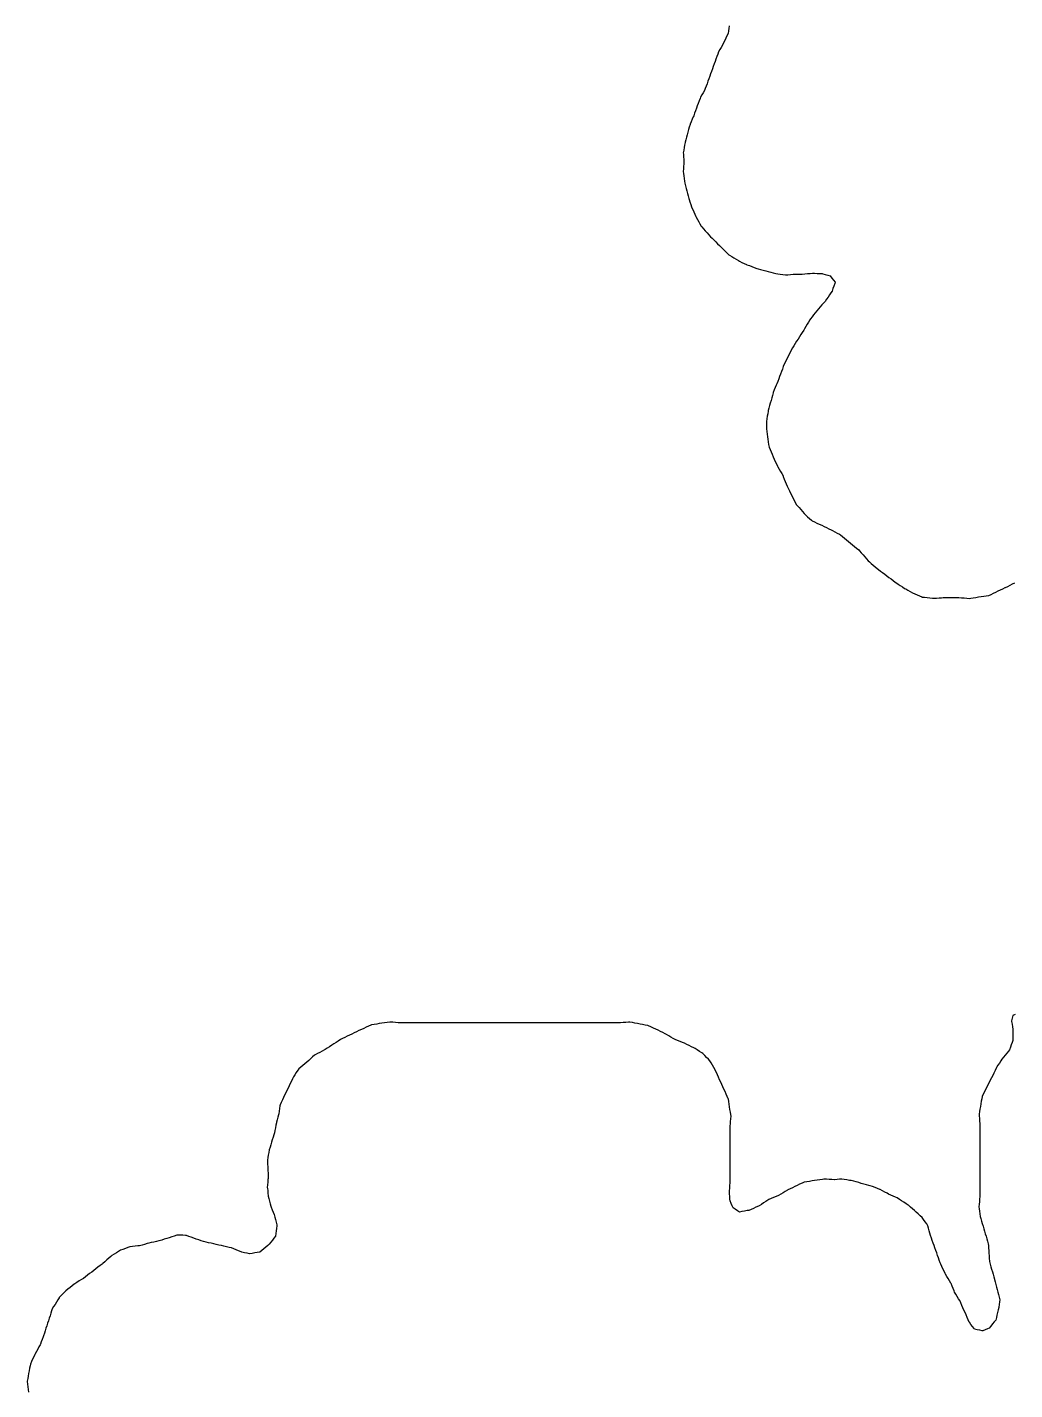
# Model space of a CAD drawing. Header units: millimetres. Extents: x 0 to 3094, y 578 to 2491.
# Drawn here: x 28 to 405, y 1274 to 1794 of the extents above; entities that cross this region are included whole.
import ezdxf

# ---------------------------------------------------------------- set-up
doc = ezdxf.new("R2010")
doc.units = ezdxf.units.MM
for name, color, linetype in [('ALL_ISLANDS', 7, 'Continuous'), ('OUTLINE_ISLAND_03', 7, 'Continuous'), ('OUTLINE_ISLAND_10', 7, 'Continuous')]:
    doc.layers.add(name, color=color, linetype=linetype)

msp = doc.modelspace()

# ---------------------------------------------------------------- linework, layer by layer
at = {"layer": 'ALL_ISLANDS'}
for points in [[(295.9025, 1794.917), (295.7569, 1793.9277), (295.6112, 1792.9384), (295.4656, 1791.949), (295.0665, 1791.1009), (294.6407, 1790.196), (294.215, 1789.2912), (293.7893, 1788.3863), (293.3081, 1787.5433), (292.8125, 1786.6747), (292.3168, 1785.8062), (291.8212, 1784.9377), (291.5244, 1784.1104), (291.1868, 1783.1692), (290.8491, 1782.2279), (290.5115, 1781.2866), (290.1738, 1780.3454), (289.8362, 1779.4041), (289.4985, 1778.4628), (289.1609, 1777.5216), (288.8232, 1776.5803), (288.4855, 1775.639), (288.1479, 1774.6978), (287.8102, 1773.7565), (287.4726, 1772.8152), (287.1349, 1771.8739), (286.7973, 1770.9327), (286.4177, 1770.2543), (285.9294, 1769.3816), (285.4412, 1768.5089), (284.9529, 1767.6362), (284.7814, 1767.1715), (284.4352, 1766.2334), (284.089, 1765.2952), (283.7428, 1764.357), (283.3966, 1763.4189), (283.0503, 1762.4807), (282.7041, 1761.5426), (282.3579, 1760.6044), (282.1613, 1760.138), (281.7727, 1759.2166), (281.3842, 1758.2951), (280.9957, 1757.3737), (280.9488, 1757.2048), (280.6815, 1756.2412), (280.4141, 1755.2776), (280.1468, 1754.314), (279.8794, 1753.3504), (279.6121, 1752.3868), (279.3448, 1751.4232), (279.0774, 1750.4596), (279.0665, 1750.3951), (278.8986, 1749.4093), (278.7308, 1748.4235), (278.563, 1747.4377), (278.3952, 1746.4518), (278.4335, 1745.8792), (278.5004, 1744.8815), (278.5672, 1743.8837), (278.6341, 1742.8859), (278.5852, 1742.2702), (278.506, 1741.2734), (278.4269, 1740.2765), (278.3477, 1739.2796), (278.4343, 1738.5886), (278.5586, 1737.5964), (278.6829, 1736.6041), (278.8072, 1735.6119), (279.0169, 1734.802), (279.2675, 1733.8339), (279.518, 1732.8658), (279.7686, 1731.8977), (280.0192, 1730.9296), (280.2698, 1729.9616), (280.5204, 1728.9935), (280.6376, 1728.63), (280.9445, 1727.6783), (281.2515, 1726.7265), (281.5584, 1725.7748), (281.5775, 1725.732), (281.9839, 1724.8183), (282.3902, 1723.9046), (282.7966, 1722.9909), (283.203, 1722.0771), (283.2962, 1721.9075), (283.7779, 1721.0311), (284.2595, 1720.1547), (284.7411, 1719.2783), (285.2227, 1718.402), (285.4415, 1718.1575), (286.1083, 1717.4122), (286.7751, 1716.667), (287.4419, 1715.9217), (288.1087, 1715.1765), (288.7755, 1714.4313), (289.3503, 1713.8681), (290.0646, 1713.1683), (290.7789, 1712.4685), (291.4933, 1711.7687), (292.2076, 1711.0688), (292.9219, 1710.369), (293.6362, 1709.6692), (294.3505, 1708.9694), (295.0649, 1708.2696), (295.7792, 1707.5698), (296.0134, 1707.4237), (296.862, 1706.8945), (297.7105, 1706.3653), (298.559, 1705.8361), (299.4075, 1705.307), (299.8648, 1705.0821), (300.7621, 1704.6408), (301.6595, 1704.1995), (302.5569, 1703.7583), (302.6651, 1703.719), (303.6052, 1703.3783), (304.5454, 1703.0375), (305.4855, 1702.6967), (306.4257, 1702.356), (306.9266, 1702.2218), (307.8925, 1701.9629), (308.8584, 1701.7041), (309.8244, 1701.4453), (310.7903, 1701.1865), (311.7562, 1700.9277), (312.7221, 1700.6688), (313.6881, 1700.41), (314.4261, 1700.2986), (315.4149, 1700.1493), (316.4037, 1699.9999), (317.3925, 1699.8506), (318.3202, 1699.9347), (319.3161, 1700.0249), (320.312, 1700.1152), (320.6335, 1700.1199), (321.6334, 1700.1344), (322.6333, 1700.149), (323.6332, 1700.1635), (323.751, 1700.1729), (324.7478, 1700.2517), (325.7447, 1700.3305), (326.7416, 1700.4094), (327.7385, 1700.4882), (328.4334, 1700.466), (329.4329, 1700.4341), (330.4324, 1700.4022), (331.4318, 1700.3703), (331.6137, 1700.3156), (332.5714, 1700.028), (333.5292, 1699.7403), (334.4869, 1699.4527), (334.4946, 1699.4432), (335.1217, 1698.6642), (335.7487, 1697.8853), (336.3758, 1697.1063), (336.1679, 1696.5131), (335.8372, 1695.5694), (335.5064, 1694.6257), (335.1756, 1693.682), (334.7484, 1693.0506), (334.1879, 1692.2224), (333.6275, 1691.3943), (333.067, 1690.5661), (332.5066, 1689.7379), (331.9549, 1689.1221), (331.2877, 1688.3772), (330.6204, 1687.6324), (329.9532, 1686.8876), (329.2859, 1686.1427), (328.7402, 1685.4291), (328.1327, 1684.6348), (327.5253, 1683.8404), (326.9178, 1683.046), (326.7323, 1682.7346), (326.2205, 1681.8755), (325.7088, 1681.0163), (325.197, 1680.1572), (324.6852, 1679.2981), (324.3251, 1678.7363), (323.7854, 1677.8944), (323.2457, 1677.0525), (322.7061, 1676.2106), (322.1664, 1675.3687), (321.6267, 1674.5269), (321.0871, 1673.685), (320.5474, 1672.8431), (320.0077, 1672.0012), (319.5831, 1671.1533), (319.1352, 1670.2592), (318.6874, 1669.3651), (318.2396, 1668.471), (317.7918, 1667.5769), (317.3439, 1666.6827), (316.8961, 1665.7886), (316.8928, 1665.7798), (316.5432, 1664.8429), (316.1935, 1663.906), (315.8439, 1662.9691), (315.4943, 1662.0322), (315.1447, 1661.0953), (314.795, 1660.1584), (314.4454, 1659.2215), (314.0958, 1658.2846), (313.8878, 1657.7924), (313.4987, 1656.8713), (313.1095, 1655.9501), (312.7203, 1655.0289), (312.6586, 1654.8058), (312.3921, 1653.842), (312.1256, 1652.8782), (311.859, 1651.9144), (311.5925, 1650.9505), (311.3259, 1649.9867), (311.0594, 1649.0229), (310.7928, 1648.0591), (310.7635, 1647.8839), (310.5984, 1646.8977), (310.4333, 1645.9114), (310.2682, 1644.9251), (310.1032, 1643.9388), (310.096, 1643.1414), (310.087, 1642.1415), (310.0781, 1641.1415), (310.0882, 1641.0722), (310.2329, 1640.0827), (310.3775, 1639.0932), (310.5222, 1638.1038), (310.6669, 1637.1143), (310.8115, 1636.1248), (310.9562, 1635.1353), (311.1009, 1634.1458), (311.1011, 1634.1453), (311.5005, 1633.2285), (311.8999, 1632.3118), (312.2992, 1631.395), (312.6986, 1630.4782), (313.098, 1629.5614), (313.4974, 1628.6446), (313.8967, 1627.7278), (314.2961, 1626.811), (314.4112, 1626.6154), (314.9183, 1625.7536), (315.4254, 1624.8917), (315.9325, 1624.0298), (316.4396, 1623.1679), (316.5581, 1622.8793), (316.9381, 1621.9543), (317.3181, 1621.0293), (317.6981, 1620.1043), (318.0781, 1619.1793), (318.4606, 1618.4118), (318.9067, 1617.5168), (319.3528, 1616.6218), (319.7989, 1615.7268), (320.245, 1614.8319), (320.6911, 1613.9369), (321.1372, 1613.0419), (321.5833, 1612.1469), (321.8827, 1611.8075), (322.5443, 1611.0577), (323.2059, 1610.3078), (323.8674, 1609.5579), (324.529, 1608.8081), (325.0843, 1608.2785), (325.808, 1607.5884), (326.5317, 1606.8983), (327.2554, 1606.2081), (327.5947, 1606.0442), (328.495, 1605.6091), (329.3954, 1605.174), (330.2958, 1604.7388), (331.1962, 1604.3037), (332.0966, 1603.8686), (332.9969, 1603.4335), (333.8973, 1602.9984), (334.7977, 1602.5633), (335.3898, 1602.255), (336.2768, 1601.7933), (337.1638, 1601.3315), (338.0508, 1600.8697), (338.3255, 1600.6473), (339.1026, 1600.018), (339.8797, 1599.3886), (340.6569, 1598.7593), (341.434, 1598.13), (342.2111, 1597.5006), (342.9882, 1596.8713), (343.7654, 1596.2419), (344.5425, 1595.6126), (345.3196, 1594.9833), (345.6715, 1594.5768), (346.3259, 1593.8207), (346.9804, 1593.0646), (347.6348, 1592.3085), (348.2893, 1591.5524), (348.9438, 1590.7964), (349.3938, 1590.4013), (350.1453, 1589.7416), (350.8968, 1589.0819), (351.6484, 1588.4222), (352.3999, 1587.7625), (352.8457, 1587.4306), (353.6479, 1586.8335), (354.4501, 1586.2364), (355.2522, 1585.6393), (356.0544, 1585.0421), (356.8565, 1584.445), (357.6587, 1583.8479), (358.4608, 1583.2508), (359.263, 1582.6537), (359.5487, 1582.4603), (360.3769, 1581.8998), (361.2051, 1581.3394), (362.0333, 1580.7789), (362.8614, 1580.2184), (363.2585, 1580.0035), (364.138, 1579.5275), (365.0174, 1579.0515), (365.8968, 1578.5755), (366.7763, 1578.0995), (367.625, 1577.734), (368.5435, 1577.3384), (369.4619, 1576.9429), (369.4727, 1576.9415), (370.4649, 1576.8164), (371.457, 1576.6914), (372.4492, 1576.5663), (373.4413, 1576.4412), (373.98, 1576.4788), (374.9776, 1576.5485), (375.9751, 1576.6182), (376.9727, 1576.6879), (377.5193, 1576.6902), (378.5193, 1576.6944), (379.5193, 1576.6986), (380.5193, 1576.7028), (381.5192, 1576.7071), (382.5192, 1576.7113), (383.5192, 1576.7155), (383.5586, 1576.7126), (384.5559, 1576.6388), (385.5532, 1576.5651), (386.5505, 1576.4914), (387.5477, 1576.4176), (388.081, 1576.4987), (389.0697, 1576.6489), (390.0583, 1576.7991), (391.047, 1576.9493), (392.0356, 1577.0996), (393.0243, 1577.2498), (394.013, 1577.4), (395.0016, 1577.5502), (395.8505, 1577.9521), (396.7543, 1578.38), (397.6581, 1578.8079), (398.5619, 1579.2359), (399.4657, 1579.6638), (400.3696, 1580.0917), (401.2734, 1580.5196), (401.3331, 1580.5506), (402.2209, 1581.0108), (403.1087, 1581.4711), (403.9965, 1581.9314), (404.8842, 1582.3916)], [(405.0767, 1417.6483), (404.1399, 1417.2984), (404.1165, 1417.2063), (403.8696, 1416.2372), (403.6227, 1415.2682), (403.6798, 1414.9315), (403.8468, 1413.9456), (404.0139, 1412.9596), (404.1809, 1411.9737), (404.1778, 1411.6867), (404.1671, 1410.6867), (404.1564, 1409.6868), (404.1457, 1408.6868), (404.135, 1407.6869), (403.8947, 1407.0077), (403.5612, 1406.0649), (403.2277, 1405.1222), (402.8942, 1404.1794), (402.4622, 1403.6512), (401.8292, 1402.8771), (401.1961, 1402.103), (400.5631, 1401.3289), (399.93, 1400.5548), (399.5362, 1399.9294), (399.0033, 1399.0832), (398.4703, 1398.2371), (397.9374, 1397.3909), (397.7893, 1397.0941), (397.3428, 1396.1993), (396.8962, 1395.3046), (396.4497, 1394.4098), (396.0031, 1393.515), (395.5566, 1392.6203), (395.1101, 1391.7255), (394.6635, 1390.8307), (394.217, 1389.936), (393.7705, 1389.0412), (393.3239, 1388.1465), (392.8774, 1387.2517), (392.4309, 1386.3569), (392.2829, 1385.4964), (392.1135, 1384.5108), (391.944, 1383.5253), (391.7746, 1382.5397), (391.6052, 1381.5542), (391.4357, 1380.5687), (391.2663, 1379.5831), (391.3072, 1378.9847), (391.3754, 1377.9871), (391.4436, 1376.9894), (391.5118, 1375.9917), (391.5123, 1375.3229), (391.5131, 1374.3229), (391.5139, 1373.3229), (391.5147, 1372.3229), (391.5155, 1371.3229), (391.5163, 1370.3229), (391.5171, 1369.3229), (391.5179, 1368.3229), (391.5187, 1367.3229), (391.5194, 1366.3229), (391.5202, 1365.3229), (391.521, 1364.3229), (391.5218, 1363.3229), (391.5226, 1362.3229), (391.5234, 1361.3229), (391.5242, 1360.3229), (391.525, 1359.3229), (391.5258, 1358.3229), (391.5266, 1357.3229), (391.5274, 1356.3229), (391.5282, 1355.3229), (391.5289, 1354.3229), (391.5297, 1353.3229), (391.5305, 1352.3229), (391.5313, 1351.3229), (391.5321, 1350.3229), (391.5329, 1349.3229), (391.5337, 1348.3229), (391.5246, 1348.2036), (391.4488, 1347.2065), (391.3729, 1346.2093), (391.2971, 1345.2122), (391.2213, 1344.2151), (391.3085, 1343.5211), (391.4332, 1342.5289), (391.5579, 1341.5367), (391.6827, 1340.5446), (391.924, 1339.7376), (392.2105, 1338.7795), (392.4969, 1337.8215), (392.7834, 1336.8634), (393.0699, 1335.9053), (393.3564, 1334.9472), (393.6429, 1333.9891), (393.9294, 1333.031), (394.2159, 1332.073), (394.5024, 1331.1149), (394.7889, 1330.1568), (394.8265, 1329.524), (394.886, 1328.5258), (394.9454, 1327.5275), (395.0048, 1326.5293), (395.0642, 1325.5311), (395.1236, 1324.5328), (395.1831, 1323.5346), (395.242, 1323.3275), (395.5157, 1322.3657), (395.7894, 1321.4038), (396.063, 1320.442), (396.3367, 1319.4802), (396.6104, 1318.5184), (396.8841, 1317.5565), (397.1578, 1316.5947), (397.1747, 1316.5306), (397.4304, 1315.5638), (397.6861, 1314.5971), (397.9417, 1313.6303), (398.1974, 1312.6635), (398.4531, 1311.6968), (398.7087, 1310.73), (398.9644, 1309.7632), (399.2201, 1308.7965), (399.1152, 1307.9629), (398.9905, 1306.9707), (398.8657, 1305.9785), (398.8339, 1305.8532), (398.588, 1304.8839), (398.3421, 1303.9146), (398.0962, 1302.9453), (397.8503, 1301.976), (397.6044, 1301.0067), (397.0277, 1300.3082), (396.391, 1299.5372), (395.7542, 1298.7661), (395.1175, 1297.995), (394.5305, 1297.7192), (393.6254, 1297.294), (392.7203, 1296.8687), (392.4796, 1296.9219), (391.5031, 1297.1375), (390.5267, 1297.3531), (389.5502, 1297.5687), (389.3806, 1297.7912), (388.7744, 1298.5865), (388.1682, 1299.3818), (387.562, 1300.1771), (387.5329, 1300.2427), (387.1275, 1301.1568), (386.7221, 1302.071), (386.3166, 1302.9851), (385.9112, 1303.8992), (385.5058, 1304.8134), (385.1004, 1305.7275), (384.695, 1306.6416), (384.2896, 1307.5557), (383.8842, 1308.4699), (383.461, 1309.1626), (382.9397, 1310.016), (382.4184, 1310.8694), (381.8971, 1311.7227), (381.7175, 1312.1642), (381.3407, 1313.0905), (380.9639, 1314.0168), (380.5871, 1314.9431), (380.4933, 1315.1043), (379.9905, 1315.9687), (379.4877, 1316.8331), (378.9849, 1317.6975), (378.4821, 1318.5618), (378.3786, 1318.7718), (377.9365, 1319.6688), (377.4944, 1320.5657), (377.0523, 1321.4627), (376.6103, 1322.3597), (376.4221, 1322.8907), (376.0881, 1323.8333), (375.7541, 1324.7759), (375.4201, 1325.7184), (375.0862, 1326.661), (374.7522, 1327.6036), (374.4182, 1328.5462), (374.0842, 1329.4887), (373.7502, 1330.4313), (373.4162, 1331.3739), (373.0822, 1332.3165), (372.7482, 1333.2591), (372.5142, 1334.1501), (372.2602, 1335.1173), (372.0062, 1336.0845), (371.7522, 1337.0517), (371.2641, 1337.7477), (370.69, 1338.5665), (370.1159, 1339.3853), (369.5417, 1340.204), (368.8082, 1340.8545), (368.06, 1341.518), (367.3117, 1342.1815), (366.5635, 1342.8449), (365.8153, 1343.5084), (365.0671, 1344.1719), (364.3189, 1344.8354), (364.2283, 1344.8943), (363.3897, 1345.439), (362.5511, 1345.9838), (361.7125, 1346.5286), (360.874, 1347.0734), (360.0354, 1347.6182), (359.3904, 1347.9039), (358.4761, 1348.309), (357.5618, 1348.714), (356.6475, 1349.1191), (356.1436, 1349.4007), (355.2706, 1349.8884), (354.3977, 1350.3762), (353.5247, 1350.864), (353.4368, 1350.8969), (352.5003, 1351.2477), (351.5639, 1351.5985), (350.6274, 1351.9493), (349.691, 1352.3001), (349.2251, 1352.4255), (348.2595, 1352.6854), (347.2938, 1352.9453), (346.3282, 1353.2052), (345.3626, 1353.4652), (344.3969, 1353.7251), (343.4313, 1353.985), (342.4657, 1354.2449), (341.7986, 1354.347), (340.8101, 1354.4984), (339.8216, 1354.6498), (338.8332, 1354.8012), (338.047, 1354.7373), (337.0503, 1354.6562), (336.0536, 1354.5752), (336.0135, 1354.5775), (335.0151, 1354.6349), (334.0168, 1354.6924), (333.0184, 1354.7498), (332.0201, 1354.8073), (331.4775, 1354.7242), (330.4891, 1354.5728), (329.5006, 1354.4213), (328.5121, 1354.2699), (327.5237, 1354.1185), (326.5352, 1353.967), (325.5467, 1353.8156), (324.5583, 1353.6642), (323.6943, 1353.2544), (322.7907, 1352.8259), (321.8872, 1352.3975), (320.9836, 1351.969), (320.0801, 1351.5405), (319.1765, 1351.112), (318.273, 1350.6835), (318.1864, 1350.6323), (317.3258, 1350.1229), (316.4653, 1349.6135), (315.6047, 1349.1042), (314.7442, 1348.5948), (314.6914, 1348.5726), (313.7695, 1348.185), (312.8477, 1347.7975), (311.9258, 1347.4099), (311.004, 1347.0223), (310.7127, 1346.8267), (309.8826, 1346.2691), (309.0524, 1345.7116), (308.2223, 1345.154), (307.3922, 1344.5964), (307.0415, 1344.4476), (306.1209, 1344.0571), (305.2003, 1343.6666), (304.2797, 1343.2761), (303.3591, 1342.8855), (302.7423, 1342.7773), (301.7573, 1342.6045), (300.7724, 1342.4317), (299.7874, 1342.2588), (299.0668, 1342.7395), (298.2349, 1343.2945), (297.403, 1343.8494), (297.0507, 1344.657), (296.6507, 1345.5735), (296.2508, 1346.4901), (296.2059, 1347.1824), (296.1412, 1348.1803), (296.0765, 1349.1782), (296.0118, 1350.1761), (296.0253, 1350.3801), (296.0909, 1351.3779), (296.1566, 1352.3758), (296.2223, 1353.3736), (296.288, 1354.3714), (296.2883, 1355.2452), (296.2887, 1356.2452), (296.2891, 1357.2452), (296.2895, 1358.2452), (296.2899, 1359.2452), (296.2903, 1360.2452), (296.2907, 1361.2452), (296.2911, 1362.2452), (296.2915, 1363.2452), (296.2918, 1364.2452), (296.2922, 1365.2452), (296.2926, 1366.2452), (296.293, 1367.2452), (296.2934, 1368.2452), (296.2938, 1369.2452), (296.2942, 1370.2452), (296.2946, 1371.2452), (296.295, 1372.2452), (296.2954, 1373.2452), (296.2957, 1374.2452), (296.2961, 1375.2452), (296.3457, 1375.827), (296.4306, 1376.8234), (296.5156, 1377.8198), (296.6005, 1378.8162), (296.5052, 1379.435), (296.3529, 1380.4233), (296.2007, 1381.4117), (296.0485, 1382.4), (295.8962, 1383.3884), (295.744, 1384.3767), (295.5917, 1385.3651), (295.5458, 1385.4664), (295.1333, 1386.3774), (294.7208, 1387.2883), (294.3082, 1388.1992), (293.8957, 1389.1102), (293.4831, 1390.0211), (293.0706, 1390.932), (292.658, 1391.843), (292.2455, 1392.7539), (291.8329, 1393.6649), (291.4204, 1394.5758), (291.0078, 1395.4867), (290.5953, 1396.3977), (290.5143, 1396.5375), (290.0131, 1397.4028), (289.5119, 1398.2682), (289.0107, 1399.1335), (288.5095, 1399.9988), (287.9616, 1400.5611), (287.2638, 1401.2774), (286.5659, 1401.9936), (285.8681, 1402.7099), (285.4165, 1403.0039), (284.5785, 1403.5495), (283.7404, 1404.0952), (282.9024, 1404.6408), (282.4118, 1404.883), (281.5151, 1405.3257), (280.6184, 1405.7684), (279.7218, 1406.2111), (278.8251, 1406.6538), (278.0644, 1406.9475), (277.1315, 1407.3076), (276.1986, 1407.6677), (275.2656, 1408.0277), (274.5342, 1408.4744), (273.6807, 1408.9955), (272.8272, 1409.5166), (271.9737, 1410.0377), (271.4623, 1410.2847), (270.5618, 1410.7195), (269.6613, 1411.1543), (268.7608, 1411.5892), (267.8603, 1412.024), (266.9597, 1412.4588), (266.0592, 1412.8937), (265.1587, 1413.3285), (264.8402, 1413.3896), (263.8581, 1413.5779), (262.876, 1413.7662), (261.8939, 1413.9546), (260.9118, 1414.1429), (259.9297, 1414.3312), (258.9475, 1414.5195), (257.9654, 1414.7079), (257.4448, 1414.6759), (256.4467, 1414.6145), (255.4486, 1414.5531), (254.4505, 1414.4918), (253.9336, 1414.4916), (252.9336, 1414.4912), (251.9336, 1414.4909), (250.9336, 1414.4906), (249.9336, 1414.4902), (248.9336, 1414.4899), (247.9336, 1414.4895), (246.9336, 1414.4892), (245.9336, 1414.4888), (244.9336, 1414.4885), (243.9336, 1414.4881), (242.9336, 1414.4878), (241.9336, 1414.4874), (240.9336, 1414.4871), (239.9336, 1414.4867), (238.9336, 1414.4864), (237.9336, 1414.486), (236.9336, 1414.4857), (235.9336, 1414.4853), (234.9336, 1414.485), (233.9336, 1414.4846), (232.9336, 1414.4843), (231.9336, 1414.4839), (230.9336, 1414.4836), (229.9336, 1414.4832), (228.9336, 1414.4829), (227.9336, 1414.4825), (226.9336, 1414.4822), (225.9336, 1414.4818), (224.9336, 1414.4815), (223.9336, 1414.4811), (222.9336, 1414.4808), (221.9336, 1414.4805), (220.9336, 1414.4801), (219.9336, 1414.4798), (218.9336, 1414.4794), (217.9336, 1414.4791), (216.9336, 1414.4787), (215.9336, 1414.4784), (214.9336, 1414.478), (213.9336, 1414.4777), (212.9336, 1414.4773), (211.9336, 1414.477), (210.9336, 1414.4766), (209.9336, 1414.4763), (208.9336, 1414.4759), (207.9336, 1414.4756), (206.9336, 1414.4752), (205.9336, 1414.4749), (204.9336, 1414.4745), (203.9336, 1414.4742), (202.9336, 1414.4738), (201.9336, 1414.4735), (200.9336, 1414.4731), (199.9336, 1414.4728), (198.9336, 1414.4724), (197.9336, 1414.4721), (196.9336, 1414.4717), (195.9336, 1414.4714), (194.9336, 1414.471), (193.9336, 1414.4707), (192.9336, 1414.4704), (191.9336, 1414.47), (190.9336, 1414.4697), (189.9336, 1414.4693), (188.9336, 1414.469), (187.9336, 1414.4686), (186.9336, 1414.4683), (185.9336, 1414.4679), (184.9336, 1414.4676), (183.9336, 1414.4672), (182.9336, 1414.4669), (181.9336, 1414.4665), (180.9336, 1414.4662), (179.9336, 1414.4658), (178.9336, 1414.4655), (177.9336, 1414.4651), (176.9336, 1414.4648), (175.9336, 1414.4644), (174.9336, 1414.4641), (173.9336, 1414.4637), (172.9336, 1414.4634), (171.9336, 1414.463), (170.9336, 1414.4627), (169.9336, 1414.4623), (169.5563, 1414.4929), (168.5596, 1414.5735), (167.5628, 1414.6541), (166.5661, 1414.7348), (166.3521, 1414.7044), (165.362, 1414.5638), (164.3719, 1414.4233), (163.3818, 1414.2827), (162.3918, 1414.1421), (161.4017, 1414.0016), (160.4116, 1413.861), (159.4215, 1413.7204), (159.1486, 1413.592), (158.2438, 1413.1662), (157.339, 1412.7404), (156.4341, 1412.3146), (155.5293, 1411.8888), (154.6245, 1411.463), (153.7197, 1411.0372), (152.8149, 1410.6114), (151.9101, 1410.1856), (151.0052, 1409.7598), (150.1004, 1409.334), (149.1956, 1408.9082), (148.2908, 1408.4824), (147.5811, 1408.0286), (146.7387, 1407.4898), (145.8962, 1406.9511), (145.0537, 1406.4124), (144.2112, 1405.8737), (143.3687, 1405.3349), (142.5263, 1404.7962), (141.6838, 1404.2575), (141.4201, 1404.1158), (140.5392, 1403.6425), (139.6583, 1403.1692), (138.7774, 1402.6958), (137.8966, 1402.2225), (137.711, 1402.0648), (136.9492, 1401.417), (136.1873, 1400.7693), (135.4255, 1400.1215), (134.6636, 1399.4737), (133.9018, 1398.826), (133.14, 1398.1782), (132.3781, 1397.5305), (131.6163, 1396.8827), (131.2607, 1396.3359), (130.7155, 1395.4976), (130.1704, 1394.6593), (129.6252, 1393.8209), (129.289, 1393.1204), (128.8564, 1392.2188), (128.4238, 1391.3172), (127.9912, 1390.4156), (127.5586, 1389.5141), (127.126, 1388.6125), (126.6934, 1387.7109), (126.2607, 1386.8093), (125.8281, 1385.9077), (125.3955, 1385.0062), (124.9629, 1384.1046), (124.5303, 1383.203), (124.4657, 1382.7477), (124.3252, 1381.7576), (124.1847, 1380.7675), (124.0442, 1379.7774), (123.9403, 1379.3856), (123.684, 1378.419), (123.4278, 1377.4524), (123.1715, 1376.4858), (123.142, 1376.3417), (122.9415, 1375.362), (122.741, 1374.3823), (122.5406, 1373.4026), (122.3401, 1372.4229), (122.1341, 1371.7484), (121.842, 1370.792), (121.55, 1369.8356), (121.2579, 1368.8792), (120.9658, 1367.9228), (120.6737, 1366.9664), (120.3816, 1366.01), (120.377, 1365.9836), (120.2029, 1364.9989), (120.0288, 1364.0141), (119.8547, 1363.0294), (119.6806, 1362.0447), (119.7115, 1361.5459), (119.7733, 1360.5479), (119.8351, 1359.5498), (119.8968, 1358.5517), (119.9006, 1358.0796), (119.9087, 1357.0797), (119.9167, 1356.0797), (119.9248, 1355.0797), (119.8912, 1354.6634), (119.8109, 1353.6667), (119.7305, 1352.6699), (119.6502, 1351.6731), (119.6812, 1351.3802), (119.7863, 1350.3857), (119.8914, 1349.3913), (119.9965, 1348.3968), (120.0063, 1348.3575), (120.2464, 1347.3868), (120.4866, 1346.4161), (120.7267, 1345.4453), (120.9669, 1344.4746), (121.1256, 1344.0815), (121.5, 1343.1542), (121.8744, 1342.2269), (122.2488, 1341.2997), (122.2533, 1341.2834), (122.5158, 1340.3185), (122.7784, 1339.3536), (123.041, 1338.3887), (123.3036, 1337.4238), (123.2551, 1337.0102), (123.1387, 1336.017), (123.0223, 1335.0238), (122.906, 1334.0306), (122.7896, 1333.0374), (122.1937, 1332.2849), (121.5728, 1331.501), (120.952, 1330.7171), (120.3311, 1329.9332), (119.8513, 1329.5349), (119.0819, 1328.8962), (118.3124, 1328.2574), (117.543, 1327.6187), (116.7736, 1326.98), (115.8348, 1326.8111), (114.8506, 1326.6341), (113.8664, 1326.4571), (112.8822, 1326.28), (111.9165, 1326.5091), (110.9435, 1326.7399), (109.9705, 1326.9707), (109.6366, 1327.1043), (108.708, 1327.4755), (107.7795, 1327.8468), (106.851, 1328.218), (105.9224, 1328.5893), (105.0542, 1328.7837), (104.0783, 1329.0022), (103.1025, 1329.2207), (102.1267, 1329.4393), (101.1508, 1329.6578), (100.175, 1329.8763), (99.1992, 1330.0948), (98.2233, 1330.3133), (97.2475, 1330.5318), (96.2717, 1330.7503), (95.2958, 1330.9688), (94.4095, 1331.2844), (93.4674, 1331.6198), (92.5254, 1331.9553), (91.5833, 1332.2907), (90.6412, 1332.6261), (89.6992, 1332.9616), (88.7571, 1333.297), (88.3665, 1333.3165), (87.3678, 1333.3662), (86.369, 1333.416), (85.3703, 1333.4657), (85.0989, 1333.3789), (84.1464, 1333.0744), (83.1939, 1332.7698), (82.2414, 1332.4653), (81.2889, 1332.1608), (80.3364, 1331.8562), (79.3839, 1331.5517), (78.4314, 1331.2471), (78.3056, 1331.2201), (77.3279, 1331.0098), (76.3503, 1330.7995), (75.3727, 1330.5892), (74.395, 1330.3789), (73.7482, 1330.1979), (72.7852, 1329.9284), (71.8222, 1329.659), (70.8592, 1329.3895), (70.1876, 1329.3155), (69.1937, 1329.2059), (68.1997, 1329.0963), (67.2057, 1328.9868), (66.443, 1328.7065), (65.5043, 1328.3617), (64.5657, 1328.0168), (63.627, 1327.672), (62.896, 1327.2262), (62.0422, 1326.7056), (61.1884, 1326.185), (60.3346, 1325.6644), (59.9084, 1325.2907), (59.1564, 1324.6314), (58.4045, 1323.9722), (57.6526, 1323.3129), (56.9007, 1322.6537), (56.5964, 1322.4197), (55.8037, 1321.8101), (55.011, 1321.2005), (54.2183, 1320.5909), (53.4255, 1319.9813), (52.6328, 1319.3717), (51.8401, 1318.7621), (51.0474, 1318.1525), (50.2547, 1317.5429), (49.462, 1316.9333), (48.6943, 1316.4636), (47.8413, 1315.9416), (46.9883, 1315.4197), (46.1353, 1314.8977), (45.9178, 1314.7246), (45.1354, 1314.1019), (44.3529, 1313.4792), (43.5705, 1312.8565), (42.788, 1312.2338), (42.3524, 1311.7831), (41.6574, 1311.0642), (40.9623, 1310.3452), (40.2673, 1309.6262), (40.2153, 1309.5428), (39.6866, 1308.694), (39.1579, 1307.8452), (38.6291, 1306.9964), (38.1004, 1306.1476), (37.5717, 1305.2988), (37.3313, 1304.5537), (37.0242, 1303.602), (36.7171, 1302.6503), (36.41, 1301.6986), (36.1029, 1300.7469), (35.7958, 1299.7953), (35.4887, 1298.8436), (35.1816, 1297.8919), (34.8745, 1296.9402), (34.5674, 1295.9886), (34.2603, 1295.0369), (34.0957, 1294.5965), (33.7457, 1293.6597), (33.3957, 1292.723), (33.0457, 1291.7862), (32.9672, 1291.6397), (32.495, 1290.7582), (32.0229, 1289.8766), (31.5508, 1288.9951), (31.0786, 1288.1136), (30.9568, 1287.8626), (30.5202, 1286.9629), (30.0837, 1286.0632), (29.6471, 1285.1636), (29.2105, 1284.2639), (29.0949, 1283.6224), (28.9176, 1282.6382), (28.7402, 1281.6541), (28.5629, 1280.6699), (28.3855, 1279.6858), (28.2082, 1278.7016), (28.0308, 1277.7175), (28.0506, 1277.5534), (28.1702, 1276.5606), (28.2897, 1275.5678), (28.4093, 1274.575), (28.5289, 1273.5821)]]:
    msp.add_lwpolyline(points, dxfattribs=at)
at = {"layer": 'OUTLINE_ISLAND_03'}
msp.add_lwpolyline([(405.0767, 1417.6483), (404.1399, 1417.2984), (404.1165, 1417.2063), (403.8696, 1416.2372), (403.6227, 1415.2682), (403.6798, 1414.9315), (403.8468, 1413.9456), (404.0139, 1412.9596), (404.1809, 1411.9737), (404.1778, 1411.6867), (404.1671, 1410.6867), (404.1564, 1409.6868), (404.1457, 1408.6868), (404.135, 1407.6869), (403.8947, 1407.0077), (403.5612, 1406.0649), (403.2277, 1405.1222), (402.8942, 1404.1794), (402.4622, 1403.6512), (401.8292, 1402.8771), (401.1961, 1402.103), (400.5631, 1401.3289), (399.93, 1400.5548), (399.5362, 1399.9294), (399.0033, 1399.0832), (398.4703, 1398.2371), (397.9374, 1397.3909), (397.7893, 1397.0941), (397.3428, 1396.1993), (396.8962, 1395.3046), (396.4497, 1394.4098), (396.0031, 1393.515), (395.5566, 1392.6203), (395.1101, 1391.7255), (394.6635, 1390.8307), (394.217, 1389.936), (393.7705, 1389.0412), (393.3239, 1388.1465), (392.8774, 1387.2517), (392.4309, 1386.3569), (392.2829, 1385.4964), (392.1135, 1384.5108), (391.944, 1383.5253), (391.7746, 1382.5397), (391.6052, 1381.5542), (391.4357, 1380.5687), (391.2663, 1379.5831), (391.3072, 1378.9847), (391.3754, 1377.9871), (391.4436, 1376.9894), (391.5118, 1375.9917), (391.5123, 1375.3229), (391.5131, 1374.3229), (391.5139, 1373.3229), (391.5147, 1372.3229), (391.5155, 1371.3229), (391.5163, 1370.3229), (391.5171, 1369.3229), (391.5179, 1368.3229), (391.5187, 1367.3229), (391.5194, 1366.3229), (391.5202, 1365.3229), (391.521, 1364.3229), (391.5218, 1363.3229), (391.5226, 1362.3229), (391.5234, 1361.3229), (391.5242, 1360.3229), (391.525, 1359.3229), (391.5258, 1358.3229), (391.5266, 1357.3229), (391.5274, 1356.3229), (391.5282, 1355.3229), (391.5289, 1354.3229), (391.5297, 1353.3229), (391.5305, 1352.3229), (391.5313, 1351.3229), (391.5321, 1350.3229), (391.5329, 1349.3229), (391.5337, 1348.3229), (391.5246, 1348.2036), (391.4488, 1347.2065), (391.3729, 1346.2093), (391.2971, 1345.2122), (391.2213, 1344.2151), (391.3085, 1343.5211), (391.4332, 1342.5289), (391.5579, 1341.5367), (391.6827, 1340.5446), (391.924, 1339.7376), (392.2105, 1338.7795), (392.4969, 1337.8215), (392.7834, 1336.8634), (393.0699, 1335.9053), (393.3564, 1334.9472), (393.6429, 1333.9891), (393.9294, 1333.031), (394.2159, 1332.073), (394.5024, 1331.1149), (394.7889, 1330.1568), (394.8265, 1329.524), (394.886, 1328.5258), (394.9454, 1327.5275), (395.0048, 1326.5293), (395.0642, 1325.5311), (395.1236, 1324.5328), (395.1831, 1323.5346), (395.242, 1323.3275), (395.5157, 1322.3657), (395.7894, 1321.4038), (396.063, 1320.442), (396.3367, 1319.4802), (396.6104, 1318.5184), (396.8841, 1317.5565), (397.1578, 1316.5947), (397.1747, 1316.5306), (397.4304, 1315.5638), (397.6861, 1314.5971), (397.9417, 1313.6303), (398.1974, 1312.6635), (398.4531, 1311.6968), (398.7087, 1310.73), (398.9644, 1309.7632), (399.2201, 1308.7965), (399.1152, 1307.9629), (398.9905, 1306.9707), (398.8657, 1305.9785), (398.8339, 1305.8532), (398.588, 1304.8839), (398.3421, 1303.9146), (398.0962, 1302.9453), (397.8503, 1301.976), (397.6044, 1301.0067), (397.0277, 1300.3082), (396.391, 1299.5372), (395.7542, 1298.7661), (395.1175, 1297.995), (394.5305, 1297.7192), (393.6254, 1297.294), (392.7203, 1296.8687), (392.4796, 1296.9219), (391.5031, 1297.1375), (390.5267, 1297.3531), (389.5502, 1297.5687), (389.3806, 1297.7912), (388.7744, 1298.5865), (388.1682, 1299.3818), (387.562, 1300.1771), (387.5329, 1300.2427), (387.1275, 1301.1568), (386.7221, 1302.071), (386.3166, 1302.9851), (385.9112, 1303.8992), (385.5058, 1304.8134), (385.1004, 1305.7275), (384.695, 1306.6416), (384.2896, 1307.5557), (383.8842, 1308.4699), (383.461, 1309.1626), (382.9397, 1310.016), (382.4184, 1310.8694), (381.8971, 1311.7227), (381.7175, 1312.1642), (381.3407, 1313.0905), (380.9639, 1314.0168), (380.5871, 1314.9431), (380.4933, 1315.1043), (379.9905, 1315.9687), (379.4877, 1316.8331), (378.9849, 1317.6975), (378.4821, 1318.5618), (378.3786, 1318.7718), (377.9365, 1319.6688), (377.4944, 1320.5657), (377.0523, 1321.4627), (376.6103, 1322.3597), (376.4221, 1322.8907), (376.0881, 1323.8333), (375.7541, 1324.7759), (375.4201, 1325.7184), (375.0862, 1326.661), (374.7522, 1327.6036), (374.4182, 1328.5462), (374.0842, 1329.4887), (373.7502, 1330.4313), (373.4162, 1331.3739), (373.0822, 1332.3165), (372.7482, 1333.2591), (372.5142, 1334.1501), (372.2602, 1335.1173), (372.0062, 1336.0845), (371.7522, 1337.0517), (371.2641, 1337.7477), (370.69, 1338.5665), (370.1159, 1339.3853), (369.5417, 1340.204), (368.8082, 1340.8545), (368.06, 1341.518), (367.3117, 1342.1815), (366.5635, 1342.8449), (365.8153, 1343.5084), (365.0671, 1344.1719), (364.3189, 1344.8354), (364.2283, 1344.8943), (363.3897, 1345.439), (362.5511, 1345.9838), (361.7125, 1346.5286), (360.874, 1347.0734), (360.0354, 1347.6182), (359.3904, 1347.9039), (358.4761, 1348.309), (357.5618, 1348.714), (356.6475, 1349.1191), (356.1436, 1349.4007), (355.2706, 1349.8884), (354.3977, 1350.3762), (353.5247, 1350.864), (353.4368, 1350.8969), (352.5003, 1351.2477), (351.5639, 1351.5985), (350.6274, 1351.9493), (349.691, 1352.3001), (349.2251, 1352.4255), (348.2595, 1352.6854), (347.2938, 1352.9453), (346.3282, 1353.2052), (345.3626, 1353.4652), (344.3969, 1353.7251), (343.4313, 1353.985), (342.4657, 1354.2449), (341.7986, 1354.347), (340.8101, 1354.4984), (339.8216, 1354.6498), (338.8332, 1354.8012), (338.047, 1354.7373), (337.0503, 1354.6562), (336.0536, 1354.5752), (336.0135, 1354.5775), (335.0151, 1354.6349), (334.0168, 1354.6924), (333.0184, 1354.7498), (332.0201, 1354.8073), (331.4775, 1354.7242), (330.4891, 1354.5728), (329.5006, 1354.4213), (328.5121, 1354.2699), (327.5237, 1354.1185), (326.5352, 1353.967), (325.5467, 1353.8156), (324.5583, 1353.6642), (323.6943, 1353.2544), (322.7907, 1352.8259), (321.8872, 1352.3975), (320.9836, 1351.969), (320.0801, 1351.5405), (319.1765, 1351.112), (318.273, 1350.6835), (318.1864, 1350.6323), (317.3258, 1350.1229), (316.4653, 1349.6135), (315.6047, 1349.1042), (314.7442, 1348.5948), (314.6914, 1348.5726), (313.7695, 1348.185), (312.8477, 1347.7975), (311.9258, 1347.4099), (311.004, 1347.0223), (310.7127, 1346.8267), (309.8826, 1346.2691), (309.0524, 1345.7116), (308.2223, 1345.154), (307.3922, 1344.5964), (307.0415, 1344.4476), (306.1209, 1344.0571), (305.2003, 1343.6666), (304.2797, 1343.2761), (303.3591, 1342.8855), (302.7423, 1342.7773), (301.7573, 1342.6045), (300.7724, 1342.4317), (299.7874, 1342.2588), (299.0668, 1342.7395), (298.2349, 1343.2945), (297.403, 1343.8494), (297.0507, 1344.657), (296.6507, 1345.5735), (296.2508, 1346.4901), (296.2059, 1347.1824), (296.1412, 1348.1803), (296.0765, 1349.1782), (296.0118, 1350.1761), (296.0253, 1350.3801), (296.0909, 1351.3779), (296.1566, 1352.3758), (296.2223, 1353.3736), (296.288, 1354.3714), (296.2883, 1355.2452), (296.2887, 1356.2452), (296.2891, 1357.2452), (296.2895, 1358.2452), (296.2899, 1359.2452), (296.2903, 1360.2452), (296.2907, 1361.2452), (296.2911, 1362.2452), (296.2915, 1363.2452), (296.2918, 1364.2452), (296.2922, 1365.2452), (296.2926, 1366.2452), (296.293, 1367.2452), (296.2934, 1368.2452), (296.2938, 1369.2452), (296.2942, 1370.2452), (296.2946, 1371.2452), (296.295, 1372.2452), (296.2954, 1373.2452), (296.2957, 1374.2452), (296.2961, 1375.2452), (296.3457, 1375.827), (296.4306, 1376.8234), (296.5156, 1377.8198), (296.6005, 1378.8162), (296.5052, 1379.435), (296.3529, 1380.4233), (296.2007, 1381.4117), (296.0485, 1382.4), (295.8962, 1383.3884), (295.744, 1384.3767), (295.5917, 1385.3651), (295.5458, 1385.4664), (295.1333, 1386.3774), (294.7208, 1387.2883), (294.3082, 1388.1992), (293.8957, 1389.1102), (293.4831, 1390.0211), (293.0706, 1390.932), (292.658, 1391.843), (292.2455, 1392.7539), (291.8329, 1393.6649), (291.4204, 1394.5758), (291.0078, 1395.4867), (290.5953, 1396.3977), (290.5143, 1396.5375), (290.0131, 1397.4028), (289.5119, 1398.2682), (289.0107, 1399.1335), (288.5095, 1399.9988), (287.9616, 1400.5611), (287.2638, 1401.2774), (286.5659, 1401.9936), (285.8681, 1402.7099), (285.4165, 1403.0039), (284.5785, 1403.5495), (283.7404, 1404.0952), (282.9024, 1404.6408), (282.4118, 1404.883), (281.5151, 1405.3257), (280.6184, 1405.7684), (279.7218, 1406.2111), (278.8251, 1406.6538), (278.0644, 1406.9475), (277.1315, 1407.3076), (276.1986, 1407.6677), (275.2656, 1408.0277), (274.5342, 1408.4744), (273.6807, 1408.9955), (272.8272, 1409.5166), (271.9737, 1410.0377), (271.4623, 1410.2847), (270.5618, 1410.7195), (269.6613, 1411.1543), (268.7608, 1411.5892), (267.8603, 1412.024), (266.9597, 1412.4588), (266.0592, 1412.8937), (265.1587, 1413.3285), (264.8402, 1413.3896), (263.8581, 1413.5779), (262.876, 1413.7662), (261.8939, 1413.9546), (260.9118, 1414.1429), (259.9297, 1414.3312), (258.9475, 1414.5195), (257.9654, 1414.7079), (257.4448, 1414.6759), (256.4467, 1414.6145), (255.4486, 1414.5531), (254.4505, 1414.4918), (253.9336, 1414.4916), (252.9336, 1414.4912), (251.9336, 1414.4909), (250.9336, 1414.4906), (249.9336, 1414.4902), (248.9336, 1414.4899), (247.9336, 1414.4895), (246.9336, 1414.4892), (245.9336, 1414.4888), (244.9336, 1414.4885), (243.9336, 1414.4881), (242.9336, 1414.4878), (241.9336, 1414.4874), (240.9336, 1414.4871), (239.9336, 1414.4867), (238.9336, 1414.4864), (237.9336, 1414.486), (236.9336, 1414.4857), (235.9336, 1414.4853), (234.9336, 1414.485), (233.9336, 1414.4846), (232.9336, 1414.4843), (231.9336, 1414.4839), (230.9336, 1414.4836), (229.9336, 1414.4832), (228.9336, 1414.4829), (227.9336, 1414.4825), (226.9336, 1414.4822), (225.9336, 1414.4818), (224.9336, 1414.4815), (223.9336, 1414.4811), (222.9336, 1414.4808), (221.9336, 1414.4805), (220.9336, 1414.4801), (219.9336, 1414.4798), (218.9336, 1414.4794), (217.9336, 1414.4791), (216.9336, 1414.4787), (215.9336, 1414.4784), (214.9336, 1414.478), (213.9336, 1414.4777), (212.9336, 1414.4773), (211.9336, 1414.477), (210.9336, 1414.4766), (209.9336, 1414.4763), (208.9336, 1414.4759), (207.9336, 1414.4756), (206.9336, 1414.4752), (205.9336, 1414.4749), (204.9336, 1414.4745), (203.9336, 1414.4742), (202.9336, 1414.4738), (201.9336, 1414.4735), (200.9336, 1414.4731), (199.9336, 1414.4728), (198.9336, 1414.4724), (197.9336, 1414.4721), (196.9336, 1414.4717), (195.9336, 1414.4714), (194.9336, 1414.471), (193.9336, 1414.4707), (192.9336, 1414.4704), (191.9336, 1414.47), (190.9336, 1414.4697), (189.9336, 1414.4693), (188.9336, 1414.469), (187.9336, 1414.4686), (186.9336, 1414.4683), (185.9336, 1414.4679), (184.9336, 1414.4676), (183.9336, 1414.4672), (182.9336, 1414.4669), (181.9336, 1414.4665), (180.9336, 1414.4662), (179.9336, 1414.4658), (178.9336, 1414.4655), (177.9336, 1414.4651), (176.9336, 1414.4648), (175.9336, 1414.4644), (174.9336, 1414.4641), (173.9336, 1414.4637), (172.9336, 1414.4634), (171.9336, 1414.463), (170.9336, 1414.4627), (169.9336, 1414.4623), (169.5563, 1414.4929), (168.5596, 1414.5735), (167.5628, 1414.6541), (166.5661, 1414.7348), (166.3521, 1414.7044), (165.362, 1414.5638), (164.3719, 1414.4233), (163.3818, 1414.2827), (162.3918, 1414.1421), (161.4017, 1414.0016), (160.4116, 1413.861), (159.4215, 1413.7204), (159.1486, 1413.592), (158.2438, 1413.1662), (157.339, 1412.7404), (156.4341, 1412.3146), (155.5293, 1411.8888), (154.6245, 1411.463), (153.7197, 1411.0372), (152.8149, 1410.6114), (151.9101, 1410.1856), (151.0052, 1409.7598), (150.1004, 1409.334), (149.1956, 1408.9082), (148.2908, 1408.4824), (147.5811, 1408.0286), (146.7387, 1407.4898), (145.8962, 1406.9511), (145.0537, 1406.4124), (144.2112, 1405.8737), (143.3687, 1405.3349), (142.5263, 1404.7962), (141.6838, 1404.2575), (141.4201, 1404.1158), (140.5392, 1403.6425), (139.6583, 1403.1692), (138.7774, 1402.6958), (137.8966, 1402.2225), (137.711, 1402.0648), (136.9492, 1401.417), (136.1873, 1400.7693), (135.4255, 1400.1215), (134.6636, 1399.4737), (133.9018, 1398.826), (133.14, 1398.1782), (132.3781, 1397.5305), (131.6163, 1396.8827), (131.2607, 1396.3359), (130.7155, 1395.4976), (130.1704, 1394.6593), (129.6252, 1393.8209), (129.289, 1393.1204), (128.8564, 1392.2188), (128.4238, 1391.3172), (127.9912, 1390.4156), (127.5586, 1389.5141), (127.126, 1388.6125), (126.6934, 1387.7109), (126.2607, 1386.8093), (125.8281, 1385.9077), (125.3955, 1385.0062), (124.9629, 1384.1046), (124.5303, 1383.203), (124.4657, 1382.7477), (124.3252, 1381.7576), (124.1847, 1380.7675), (124.0442, 1379.7774), (123.9403, 1379.3856), (123.684, 1378.419), (123.4278, 1377.4524), (123.1715, 1376.4858), (123.142, 1376.3417), (122.9415, 1375.362), (122.741, 1374.3823), (122.5406, 1373.4026), (122.3401, 1372.4229), (122.1341, 1371.7484), (121.842, 1370.792), (121.55, 1369.8356), (121.2579, 1368.8792), (120.9658, 1367.9228), (120.6737, 1366.9664), (120.3816, 1366.01), (120.377, 1365.9836), (120.2029, 1364.9989), (120.0288, 1364.0141), (119.8547, 1363.0294), (119.6806, 1362.0447), (119.7115, 1361.5459), (119.7733, 1360.5479), (119.8351, 1359.5498), (119.8968, 1358.5517), (119.9006, 1358.0796), (119.9087, 1357.0797), (119.9167, 1356.0797), (119.9248, 1355.0797), (119.8912, 1354.6634), (119.8109, 1353.6667), (119.7305, 1352.6699), (119.6502, 1351.6731), (119.6812, 1351.3802), (119.7863, 1350.3857), (119.8914, 1349.3913), (119.9965, 1348.3968), (120.0063, 1348.3575), (120.2464, 1347.3868), (120.4866, 1346.4161), (120.7267, 1345.4453), (120.9669, 1344.4746), (121.1256, 1344.0815), (121.5, 1343.1542), (121.8744, 1342.2269), (122.2488, 1341.2997), (122.2533, 1341.2834), (122.5158, 1340.3185), (122.7784, 1339.3536), (123.041, 1338.3887), (123.3036, 1337.4238), (123.2551, 1337.0102), (123.1387, 1336.017), (123.0223, 1335.0238), (122.906, 1334.0306), (122.7896, 1333.0374), (122.1937, 1332.2849), (121.5728, 1331.501), (120.952, 1330.7171), (120.3311, 1329.9332), (119.8513, 1329.5349), (119.0819, 1328.8962), (118.3124, 1328.2574), (117.543, 1327.6187), (116.7736, 1326.98), (115.8348, 1326.8111), (114.8506, 1326.6341), (113.8664, 1326.4571), (112.8822, 1326.28), (111.9165, 1326.5091), (110.9435, 1326.7399), (109.9705, 1326.9707), (109.6366, 1327.1043), (108.708, 1327.4755), (107.7795, 1327.8468), (106.851, 1328.218), (105.9224, 1328.5893), (105.0542, 1328.7837), (104.0783, 1329.0022), (103.1025, 1329.2207), (102.1267, 1329.4393), (101.1508, 1329.6578), (100.175, 1329.8763), (99.1992, 1330.0948), (98.2233, 1330.3133), (97.2475, 1330.5318), (96.2717, 1330.7503), (95.2958, 1330.9688), (94.4095, 1331.2844), (93.4674, 1331.6198), (92.5254, 1331.9553), (91.5833, 1332.2907), (90.6412, 1332.6261), (89.6992, 1332.9616), (88.7571, 1333.297), (88.3665, 1333.3165), (87.3678, 1333.3662), (86.369, 1333.416), (85.3703, 1333.4657), (85.0989, 1333.3789), (84.1464, 1333.0744), (83.1939, 1332.7698), (82.2414, 1332.4653), (81.2889, 1332.1608), (80.3364, 1331.8562), (79.3839, 1331.5517), (78.4314, 1331.2471), (78.3056, 1331.2201), (77.3279, 1331.0098), (76.3503, 1330.7995), (75.3727, 1330.5892), (74.395, 1330.3789), (73.7482, 1330.1979), (72.7852, 1329.9284), (71.8222, 1329.659), (70.8592, 1329.3895), (70.1876, 1329.3155), (69.1937, 1329.2059), (68.1997, 1329.0963), (67.2057, 1328.9868), (66.443, 1328.7065), (65.5043, 1328.3617), (64.5657, 1328.0168), (63.627, 1327.672), (62.896, 1327.2262), (62.0422, 1326.7056), (61.1884, 1326.185), (60.3346, 1325.6644), (59.9084, 1325.2907), (59.1564, 1324.6314), (58.4045, 1323.9722), (57.6526, 1323.3129), (56.9007, 1322.6537), (56.5964, 1322.4197), (55.8037, 1321.8101), (55.011, 1321.2005), (54.2183, 1320.5909), (53.4255, 1319.9813), (52.6328, 1319.3717), (51.8401, 1318.7621), (51.0474, 1318.1525), (50.2547, 1317.5429), (49.462, 1316.9333), (48.6943, 1316.4636), (47.8413, 1315.9416), (46.9883, 1315.4197), (46.1353, 1314.8977), (45.9178, 1314.7246), (45.1354, 1314.1019), (44.3529, 1313.4792), (43.5705, 1312.8565), (42.788, 1312.2338), (42.3524, 1311.7831), (41.6574, 1311.0642), (40.9623, 1310.3452), (40.2673, 1309.6262), (40.2153, 1309.5428), (39.6866, 1308.694), (39.1579, 1307.8452), (38.6291, 1306.9964), (38.1004, 1306.1476), (37.5717, 1305.2988), (37.3313, 1304.5537), (37.0242, 1303.602), (36.7171, 1302.6503), (36.41, 1301.6986), (36.1029, 1300.7469), (35.7958, 1299.7953), (35.4887, 1298.8436), (35.1816, 1297.8919), (34.8745, 1296.9402), (34.5674, 1295.9886), (34.2603, 1295.0369), (34.0957, 1294.5965), (33.7457, 1293.6597), (33.3957, 1292.723), (33.0457, 1291.7862), (32.9672, 1291.6397), (32.495, 1290.7582), (32.0229, 1289.8766), (31.5508, 1288.9951), (31.0786, 1288.1136), (30.9568, 1287.8626), (30.5202, 1286.9629), (30.0837, 1286.0632), (29.6471, 1285.1636), (29.2105, 1284.2639), (29.0949, 1283.6224), (28.9176, 1282.6382), (28.7402, 1281.6541), (28.5629, 1280.6699), (28.3855, 1279.6858), (28.2082, 1278.7016), (28.0308, 1277.7175), (28.0506, 1277.5534), (28.1702, 1276.5606), (28.2897, 1275.5678), (28.4093, 1274.575), (28.5289, 1273.5821)], dxfattribs=at)
at = {"layer": 'OUTLINE_ISLAND_10'}
msp.add_lwpolyline([(295.9025, 1794.917), (295.7569, 1793.9277), (295.6112, 1792.9384), (295.4656, 1791.949), (295.0665, 1791.1009), (294.6407, 1790.196), (294.215, 1789.2912), (293.7893, 1788.3863), (293.3081, 1787.5433), (292.8125, 1786.6747), (292.3168, 1785.8062), (291.8212, 1784.9377), (291.5244, 1784.1104), (291.1868, 1783.1692), (290.8491, 1782.2279), (290.5115, 1781.2866), (290.1738, 1780.3454), (289.8362, 1779.4041), (289.4985, 1778.4628), (289.1609, 1777.5216), (288.8232, 1776.5803), (288.4855, 1775.639), (288.1479, 1774.6978), (287.8102, 1773.7565), (287.4726, 1772.8152), (287.1349, 1771.8739), (286.7973, 1770.9327), (286.4177, 1770.2543), (285.9294, 1769.3816), (285.4412, 1768.5089), (284.9529, 1767.6362), (284.7814, 1767.1715), (284.4352, 1766.2334), (284.089, 1765.2952), (283.7428, 1764.357), (283.3966, 1763.4189), (283.0503, 1762.4807), (282.7041, 1761.5426), (282.3579, 1760.6044), (282.1613, 1760.138), (281.7727, 1759.2166), (281.3842, 1758.2951), (280.9957, 1757.3737), (280.9488, 1757.2048), (280.6815, 1756.2412), (280.4141, 1755.2776), (280.1468, 1754.314), (279.8794, 1753.3504), (279.6121, 1752.3868), (279.3448, 1751.4232), (279.0774, 1750.4596), (279.0665, 1750.3951), (278.8986, 1749.4093), (278.7308, 1748.4235), (278.563, 1747.4377), (278.3952, 1746.4518), (278.4335, 1745.8792), (278.5004, 1744.8815), (278.5672, 1743.8837), (278.6341, 1742.8859), (278.5852, 1742.2702), (278.506, 1741.2734), (278.4269, 1740.2765), (278.3477, 1739.2796), (278.4343, 1738.5886), (278.5586, 1737.5964), (278.6829, 1736.6041), (278.8072, 1735.6119), (279.0169, 1734.802), (279.2675, 1733.8339), (279.518, 1732.8658), (279.7686, 1731.8977), (280.0192, 1730.9296), (280.2698, 1729.9616), (280.5204, 1728.9935), (280.6376, 1728.63), (280.9445, 1727.6783), (281.2515, 1726.7265), (281.5584, 1725.7748), (281.5775, 1725.732), (281.9839, 1724.8183), (282.3902, 1723.9046), (282.7966, 1722.9909), (283.203, 1722.0771), (283.2962, 1721.9075), (283.7779, 1721.0311), (284.2595, 1720.1547), (284.7411, 1719.2783), (285.2227, 1718.402), (285.4415, 1718.1575), (286.1083, 1717.4122), (286.7751, 1716.667), (287.4419, 1715.9217), (288.1087, 1715.1765), (288.7755, 1714.4313), (289.3503, 1713.8681), (290.0646, 1713.1683), (290.7789, 1712.4685), (291.4933, 1711.7687), (292.2076, 1711.0688), (292.9219, 1710.369), (293.6362, 1709.6692), (294.3505, 1708.9694), (295.0649, 1708.2696), (295.7792, 1707.5698), (296.0134, 1707.4237), (296.862, 1706.8945), (297.7105, 1706.3653), (298.559, 1705.8361), (299.4075, 1705.307), (299.8648, 1705.0821), (300.7621, 1704.6408), (301.6595, 1704.1995), (302.5569, 1703.7583), (302.6651, 1703.719), (303.6052, 1703.3783), (304.5454, 1703.0375), (305.4855, 1702.6967), (306.4257, 1702.356), (306.9266, 1702.2218), (307.8925, 1701.9629), (308.8584, 1701.7041), (309.8244, 1701.4453), (310.7903, 1701.1865), (311.7562, 1700.9277), (312.7221, 1700.6688), (313.6881, 1700.41), (314.4261, 1700.2986), (315.4149, 1700.1493), (316.4037, 1699.9999), (317.3925, 1699.8506), (318.3202, 1699.9347), (319.3161, 1700.0249), (320.312, 1700.1152), (320.6335, 1700.1199), (321.6334, 1700.1344), (322.6333, 1700.149), (323.6332, 1700.1635), (323.751, 1700.1729), (324.7478, 1700.2517), (325.7447, 1700.3305), (326.7416, 1700.4094), (327.7385, 1700.4882), (328.4334, 1700.466), (329.4329, 1700.4341), (330.4324, 1700.4022), (331.4318, 1700.3703), (331.6137, 1700.3156), (332.5714, 1700.028), (333.5292, 1699.7403), (334.4869, 1699.4527), (334.4946, 1699.4432), (335.1217, 1698.6642), (335.7487, 1697.8853), (336.3758, 1697.1063), (336.1679, 1696.5131), (335.8372, 1695.5694), (335.5064, 1694.6257), (335.1756, 1693.682), (334.7484, 1693.0506), (334.1879, 1692.2224), (333.6275, 1691.3943), (333.067, 1690.5661), (332.5066, 1689.7379), (331.9549, 1689.1221), (331.2877, 1688.3772), (330.6204, 1687.6324), (329.9532, 1686.8876), (329.2859, 1686.1427), (328.7402, 1685.4291), (328.1327, 1684.6348), (327.5253, 1683.8404), (326.9178, 1683.046), (326.7323, 1682.7346), (326.2205, 1681.8755), (325.7088, 1681.0163), (325.197, 1680.1572), (324.6852, 1679.2981), (324.3251, 1678.7363), (323.7854, 1677.8944), (323.2457, 1677.0525), (322.7061, 1676.2106), (322.1664, 1675.3687), (321.6267, 1674.5269), (321.0871, 1673.685), (320.5474, 1672.8431), (320.0077, 1672.0012), (319.5831, 1671.1533), (319.1352, 1670.2592), (318.6874, 1669.3651), (318.2396, 1668.471), (317.7918, 1667.5769), (317.3439, 1666.6827), (316.8961, 1665.7886), (316.8928, 1665.7798), (316.5432, 1664.8429), (316.1935, 1663.906), (315.8439, 1662.9691), (315.4943, 1662.0322), (315.1447, 1661.0953), (314.795, 1660.1584), (314.4454, 1659.2215), (314.0958, 1658.2846), (313.8878, 1657.7924), (313.4987, 1656.8713), (313.1095, 1655.9501), (312.7203, 1655.0289), (312.6586, 1654.8058), (312.3921, 1653.842), (312.1256, 1652.8782), (311.859, 1651.9144), (311.5925, 1650.9505), (311.3259, 1649.9867), (311.0594, 1649.0229), (310.7928, 1648.0591), (310.7635, 1647.8839), (310.5984, 1646.8977), (310.4333, 1645.9114), (310.2682, 1644.9251), (310.1032, 1643.9388), (310.096, 1643.1414), (310.087, 1642.1415), (310.0781, 1641.1415), (310.0882, 1641.0722), (310.2329, 1640.0827), (310.3775, 1639.0932), (310.5222, 1638.1038), (310.6669, 1637.1143), (310.8115, 1636.1248), (310.9562, 1635.1353), (311.1009, 1634.1458), (311.1011, 1634.1453), (311.5005, 1633.2285), (311.8999, 1632.3118), (312.2992, 1631.395), (312.6986, 1630.4782), (313.098, 1629.5614), (313.4974, 1628.6446), (313.8967, 1627.7278), (314.2961, 1626.811), (314.4112, 1626.6154), (314.9183, 1625.7536), (315.4254, 1624.8917), (315.9325, 1624.0298), (316.4396, 1623.1679), (316.5581, 1622.8793), (316.9381, 1621.9543), (317.3181, 1621.0293), (317.6981, 1620.1043), (318.0781, 1619.1793), (318.4606, 1618.4118), (318.9067, 1617.5168), (319.3528, 1616.6218), (319.7989, 1615.7268), (320.245, 1614.8319), (320.6911, 1613.9369), (321.1372, 1613.0419), (321.5833, 1612.1469), (321.8827, 1611.8075), (322.5443, 1611.0577), (323.2059, 1610.3078), (323.8674, 1609.5579), (324.529, 1608.8081), (325.0843, 1608.2785), (325.808, 1607.5884), (326.5317, 1606.8983), (327.2554, 1606.2081), (327.5947, 1606.0442), (328.495, 1605.6091), (329.3954, 1605.174), (330.2958, 1604.7388), (331.1962, 1604.3037), (332.0966, 1603.8686), (332.9969, 1603.4335), (333.8973, 1602.9984), (334.7977, 1602.5633), (335.3898, 1602.255), (336.2768, 1601.7933), (337.1638, 1601.3315), (338.0508, 1600.8697), (338.3255, 1600.6473), (339.1026, 1600.018), (339.8797, 1599.3886), (340.6569, 1598.7593), (341.434, 1598.13), (342.2111, 1597.5006), (342.9882, 1596.8713), (343.7654, 1596.2419), (344.5425, 1595.6126), (345.3196, 1594.9833), (345.6715, 1594.5768), (346.3259, 1593.8207), (346.9804, 1593.0646), (347.6348, 1592.3085), (348.2893, 1591.5524), (348.9438, 1590.7964), (349.3938, 1590.4013), (350.1453, 1589.7416), (350.8968, 1589.0819), (351.6484, 1588.4222), (352.3999, 1587.7625), (352.8457, 1587.4306), (353.6479, 1586.8335), (354.4501, 1586.2364), (355.2522, 1585.6393), (356.0544, 1585.0421), (356.8565, 1584.445), (357.6587, 1583.8479), (358.4608, 1583.2508), (359.263, 1582.6537), (359.5487, 1582.4603), (360.3769, 1581.8998), (361.2051, 1581.3394), (362.0333, 1580.7789), (362.8614, 1580.2184), (363.2585, 1580.0035), (364.138, 1579.5275), (365.0174, 1579.0515), (365.8968, 1578.5755), (366.7763, 1578.0995), (367.625, 1577.734), (368.5435, 1577.3384), (369.4619, 1576.9429), (369.4727, 1576.9415), (370.4649, 1576.8164), (371.457, 1576.6914), (372.4492, 1576.5663), (373.4413, 1576.4412), (373.98, 1576.4788), (374.9776, 1576.5485), (375.9751, 1576.6182), (376.9727, 1576.6879), (377.5193, 1576.6902), (378.5193, 1576.6944), (379.5193, 1576.6986), (380.5193, 1576.7028), (381.5192, 1576.7071), (382.5192, 1576.7113), (383.5192, 1576.7155), (383.5586, 1576.7126), (384.5559, 1576.6388), (385.5532, 1576.5651), (386.5505, 1576.4914), (387.5477, 1576.4176), (388.081, 1576.4987), (389.0697, 1576.6489), (390.0583, 1576.7991), (391.047, 1576.9493), (392.0356, 1577.0996), (393.0243, 1577.2498), (394.013, 1577.4), (395.0016, 1577.5502), (395.8505, 1577.9521), (396.7543, 1578.38), (397.6581, 1578.8079), (398.5619, 1579.2359), (399.4657, 1579.6638), (400.3696, 1580.0917), (401.2734, 1580.5196), (401.3331, 1580.5506), (402.2209, 1581.0108), (403.1087, 1581.4711), (403.9965, 1581.9314), (404.8842, 1582.3916)], dxfattribs=at)

doc.saveas('drawing.dxf')
